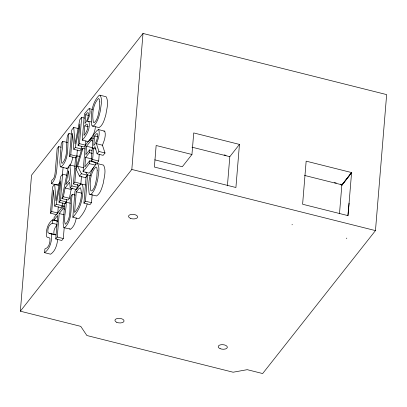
<?xml version="1.0" encoding="UTF-8"?>
<svg xmlns="http://www.w3.org/2000/svg" width="407" height="407" viewBox="0 0 407 407"><rect width="100%" height="100%" fill="white"/><g stroke="black" fill="none" stroke-linecap="round" stroke-linejoin="round"><path stroke-width="0.61" d="M20.35 311.202L31.532 175.193L143.005 33.45L386.65 94.602L375.468 230.606L262.657 373.55L247.237 369.678L233.099 372.217L86.895 335.521L80.749 326.358L20.35 311.202L131.822 169.454L143.005 33.45M57.692 239.489C57.046 244.902 55.413 250.992 50.646 254.207L44.597 252.691L44.902 248.998C49.13 247.736 50.366 242.282 49.898 238.385L49.486 237.886L47.11 237.159L46.495 236.381C45.793 230.51 47.573 223.479 52.544 219.826L57.382 221.042M56.934 184.997L51.491 183.633L51.765 180.332C54.726 178.576 54.914 174.679 55.245 171.627L57.143 148.545L58.664 146.612L61.081 147.222M58.287 206.731L57.774 213.034L56.471 214.693L50.422 213.171L52.584 186.899L54.691 184.223L58.923 185.287M50.422 213.171L51.725 211.518L53.49 190.089L54.736 206.115L60.78 207.631L62.251 205.764L62.851 202.691M49.12 233.257L55.845 234.864L49.12 233.257L47.945 232.59C47.385 229.151 48.713 224.557 52.264 223.234L52.544 219.826M58.664 146.612L56.776 169.566C56.273 174.542 55.367 180.092 51.491 183.633M57.504 221.215L53.877 220.309L54.106 217.521L63.222 205.927L64.433 206.227M67.643 142.557L62.81 141.341C63.273 148.469 59.91 156.344 61.849 163.278L62.23 163.293C69.053 155.927 65.227 144.017 67.643 135.195L68.976 133.501L71.393 134.107M64.225 227.421L63.309 238.548L61.793 240.481L55.744 238.96L57.677 215.476L53.877 220.309M66.682 199.461L66.478 201.964L65.059 203.77L59.015 202.248L60.77 180.876L56.207 204.248L54.736 206.115M55.744 238.96L57.265 237.032L59.198 213.543L62.993 208.715L63.222 205.927M63.126 167.363L62.307 175.102M59.015 202.248L60.429 200.448L62.592 174.176L66.824 175.234M68.976 133.501C66.641 144.007 70.167 158.486 61.299 166.809L60.689 166.87L60.241 166.453L59.783 162.225L61.289 143.274L62.81 141.341M77.35 149.939L76.831 156.242L75.529 157.896L69.485 156.38L71.647 130.108L73.748 127.427L78.587 128.643M70.396 203.251L66.163 202.187C66.626 209.32 63.263 217.196 65.201 224.125L65.583 224.14C72.405 216.773 68.58 204.863 70.996 196.042L72.329 194.348L75.351 195.106M69.485 156.38L70.787 154.721L72.548 133.298L73.799 149.323L79.843 150.839L81.314 148.972L81.792 146.51M72.329 194.348C69.994 204.853 73.519 219.332 64.652 227.655L64.047 227.717L63.594 227.299L63.136 223.072L64.642 204.121L66.163 202.187M81.481 176.384L80.886 183.643L79.462 185.455L73.413 183.939L75.575 157.667L76.999 155.856L79.416 156.461M73.413 183.939L74.837 182.127L76.999 155.856M85.185 145.62L84.122 146.973L78.073 145.457L79.833 124.084L75.264 147.456L73.799 149.323M87.205 203.871C85.902 209.529 82.697 214.458 78.882 218.747L72.838 217.226L75 190.954L78.556 186.426L81.059 184.025L85.506 184.946M78.073 145.457L79.492 143.656L81.654 117.379L84.676 118.137M76.287 191.809L74.588 212.51C80.169 206.186 82.926 195.726 80.474 187.785L78.887 188.634L76.287 191.809L81.731 193.172M95.365 126.796C95.101 132.499 92.089 137.561 88.294 141.667L82.25 140.145L84.412 113.874L88.578 108.908L89.53 108.7L92.552 109.458M84.773 125.86L83.984 135.445C86.482 132.499 88.863 127.991 87.205 124.155L86.34 124.211L84.773 125.86L88.4 126.77M85.684 114.749L84.966 123.499C87.307 120.655 88.528 116.926 88.395 113.253L88.034 112.627L87.332 112.871L85.684 114.749L88.711 115.507M93.951 167.033L89.133 173.153L83.089 171.637L85.251 145.365L91.234 137.754L93.651 138.36M85.897 140.791L85.536 145.172L79.492 143.656M92.007 150.498L89.586 149.893L89.362 152.645L85.618 157.402L84.839 166.916L89.611 160.846L95.66 162.362L95.477 164.591M91.234 137.754L91.005 140.542L86.538 146.22L85.846 154.65L89.586 149.893M92.165 194.571L91.499 202.706L89.978 204.64L83.934 203.124L86.091 176.847L87.612 174.913L90.634 175.671M83.934 203.124L85.45 201.19L87.612 174.913M83.089 171.637L89.382 163.629L89.611 160.846M91.122 161.421L93.279 135.149L96.525 131.029L98.352 129.538L104.792 131.207C106.247 135.796 104.126 140.924 102.442 145.218L105.006 152.976L103.139 155.347L97.09 153.831L94.958 146.591L93.539 148.397L92.628 159.508L91.122 161.421L97.166 162.942L98.672 161.024L99.232 154.233M92.486 148.942L92.587 147.736L86.538 146.22M94.556 136.024L93.768 145.609C96.408 142.46 97.711 138.314 97.578 134.229L97.232 133.532L96.54 133.725L94.556 136.024L97.578 136.783M191.951 154.482L193.722 132.936L239.453 144.414L235.912 187.505L154.38 167.043L156.151 145.497L191.951 154.482L182.311 166.743L154.772 159.829M227.416 185.826L229.813 156.675L239.453 144.414M339.479 213.787L341.855 184.92M347.873 215.608L349.069 203.159M304.492 175.417L341.941 184.819L351.587 172.558L348.041 215.649L302.61 204.248L306.156 161.157L351.785 172.609M72.939 157.138L71.5 162.373L69.968 165.425M76.292 217.984C75.488 222.064 74.125 226.541 70.701 229.172L64.047 227.717M72.298 188.044L71.164 189.489L69.388 198.265L67.974 200.061L61.93 198.545L68.335 166.87L69.841 164.952L75.285 166.321M61.93 198.545L63.339 196.749L65.12 187.968L69.658 182.199L70.223 187.998L76.267 189.514L77.91 187.423L77.615 184.346M75.936 168.813L79.523 176.175L85.567 177.691L87.49 175.244L81.446 173.723L77.635 166.27L82.86 148.397L85.277 149.008M75.936 168.778L81.334 150.341L82.86 148.397M97.09 153.831L98.957 151.455L96.393 143.702C98.077 139.403 100.198 134.279 98.748 129.691L98.352 129.538M59.595 182.743L57.54 185.149M351.587 172.558L341.824 185.271L351.399 173.092M81.654 117.379L79.772 119.77L75.046 143.981L73.748 127.427M82.25 140.145C86.793 135.322 90.385 128.546 89.016 121.759L88.329 121.225L87.276 121.5C88.782 117.638 91.178 112.775 89.53 108.7M62.592 174.176L60.709 176.567L55.983 200.778L54.691 184.223M70.223 187.998L71.866 185.907L69.841 164.952M79.523 176.175L81.446 173.723M72.838 217.226C77.778 212.016 80.952 205.398 82.102 198.331C82.428 193.742 84.458 188.222 81.878 184.035M292.002 224.817L292.318 224.415M346.418 238.604L346.825 238.095M68.727 167.089L67.348 168.325L66.738 168.386L60.689 166.87M56.929 225.407C54.563 227.457 53.424 231.054 53.989 234.106L55.164 234.773M44.597 252.691C50.076 248.697 52.121 241.02 51.44 234.539L50.824 233.73L49.796 233.348M103.897 131.232L104.401 131.059M100.091 95.228L99.333 95.146C91.809 102.523 90.288 115.196 91.758 125.249A12.464 3.388 -75.9 0 0 93.992 125.59C97.909 121.5 99.262 115.705 100.432 110.333C100.804 105.479 102.823 99.644 100.091 95.228L106.141 96.749C109.081 102.132 106.644 109 105.856 114.754C104.472 119.282 103.312 124.807 99.145 127.605L92.353 125.977M97.527 163.604L96.769 163.522C89.245 170.899 87.724 183.572 89.194 193.625A12.464 3.388 -75.9 0 0 91.427 193.966C95.345 189.876 96.693 184.081 97.868 178.709C98.24 173.855 100.259 168.02 97.527 163.604L103.571 165.125C106.517 170.502 104.08 177.376 103.292 183.13C101.908 187.658 100.748 193.183 96.581 195.981L89.789 194.353M224.15 154.899L225.997 155.362M334.412 182.57L336.258 183.033M340.573 184.117L342.419 184.58M192.007 147.186L229.813 156.675M88.329 121.225L91.351 121.983M91.005 140.542L92.816 140.995M96.393 143.702L102.442 145.218M93.539 148.397L95.96 149.003M98.957 151.455L105.006 152.976M75.264 147.456L81.314 148.972M89.362 152.645L92.384 153.403M85.618 157.402L91.667 158.918M92.628 159.508L98.672 161.024M131.822 169.454L375.468 230.606M70.787 154.721L76.831 156.242M89.382 163.629L94.826 164.998M77.635 166.27L83.679 167.786M74.837 182.127L80.886 183.643M71.866 185.907L77.91 187.423M65.12 187.968L71.164 189.489M85.45 201.19L91.499 202.706M63.339 196.749L69.388 198.265M60.429 200.448L66.478 201.964M56.207 204.248L62.251 205.764M62.993 208.715L64.81 209.167M51.725 211.518L57.774 213.034M59.198 213.543L64.031 214.759M52.264 223.234L57.097 224.445M57.265 237.032L63.309 238.548M66.285 167.969L66.738 168.386M69.638 228.815L70.09 229.238M85.857 172.049L87.49 175.244M97.217 170.289L96.805 177.142L95.497 183.908A8.16 2.218 -75.9 0 1 93.508 188.873L91.992 190.802L90.883 190.893C89.342 183.145 90.247 172.807 95.93 166.89L96.825 167.694L97.217 170.289M99.786 101.913L99.374 108.766L98.062 115.532A8.16 2.218 -75.9 0 1 96.072 120.497L94.556 122.426L93.447 122.517C91.911 114.769 92.811 104.431 98.499 98.514L99.394 99.323L99.786 101.913M68.549 170.986L65.786 184.641L69.444 179.991L68.549 170.986M220.116 348.657A4.579 2.289 4.7 0 0 227.325 347.461A4.579 2.289 4.7 0 0 220.894 344.744A4.579 2.289 4.7 0 0 220.116 348.657M116.829 322.344A4.579 2.289 4.7 0 0 124.038 321.148A4.579 2.289 4.7 0 0 117.613 318.437A4.579 2.289 4.7 0 0 116.829 322.344M130.408 218.33A4.579 2.289 4.7 0 0 137.617 217.135A4.579 2.289 4.7 0 0 131.186 214.423A4.579 2.289 4.7 0 0 130.408 218.33"/></g></svg>
